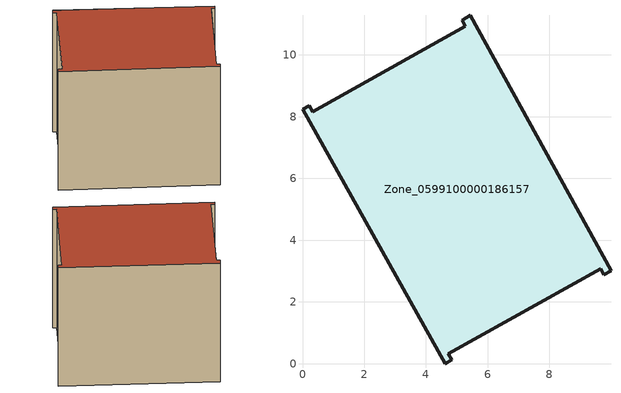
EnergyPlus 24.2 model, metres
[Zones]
Zone_0599100000186157
 floor ground (C_G): 5.28,10.93 5.17,11.13 5.44,11.28 10,3.01 9.77,2.88 9.66,3.08 4.73,0.32 4.84,0.12 4.62,0 0,8.24 0.22,8.36 0.34,8.16 z0
 wall outside (C_F): 4.62,0 4.84,0.12 4.73,0.32 9.66,3.08 9.77,2.88 10,3.01 5.44,11.28 5.17,11.13 5.28,10.93 0.34,8.16 0.22,8.36 0,8.24 4.62,0 z0:8.4
 roof outside (C_R): 0.34,8.16 0.22,8.36 0,8.24 4.62,0 4.84,0.12 4.73,0.32 9.66,3.08 9.77,2.88 10,3.01 5.44,11.28 5.17,11.13 5.28,10.93 z8.4
[BUILDING]
Pand.0599100000186157: North Axis=0; Terrain=City; Loads Convergence Tolerance Value=0.04; Temperature Convergence Tolerance Value=0.4; Solar Distribution=FullExterior; Maximum Number of Warmup Days=25; Minimum Number of Warmup Days=1
[Site:Location]
Rotterdam.The.Hague.AP_ZH_NLD Design_Conditions: Latitude=51.96; Longitude=4.45; Time Zone=1; Elevation=-4.5
[SITE:GROUNDTEMPERATURE:BUILDINGSURFACE]
18, 18, 18, 18, 18, 18, 18, 18, 18, 18, 18, 18
[MATERIAL] Thermal Absorptance=0.9; Solar Absorptance=0.7; Visible Absorptance=0.7
Name | Roughness | Thickness | Conductivity | Density | Specific Heat
G.TI.1965-1974 | MediumSmooth | 0.15 | 0.882353 | 540 | 1210
F.TI.1965-1974 | Rough | 0.3 | 0.697674 | 1920 | 840
R.TI.1965-1974 | MediumRough | 0.2 | 0.232558 | 1500 | 1000
[CONSTRUCTION]
C_G: G.TI.1965-1974
C_F: F.TI.1965-1974
C_R: R.TI.1965-1974
[ZONE]
Zone_0599100000186157: Type=1; Multiplier=1; Ceiling Height=Autocalculate; Volume=Autocalculate; Floor Area=autocalculate; Part of Total Floor Area=Yes
[ZONEINFILTRATION:DESIGNFLOWRATE]
Infil_Zone_0599100000186157: Zone or ZoneList or Space or SpaceList=Zone_0599100000186157; Schedule=AlwaysOn; Design Flow Rate Calculation Method=Flow/Area; Flow Rate per Floor Area=0.003; Constant Term Coefficient=1; Temperature Term Coefficient=0; Velocity Term Coefficient=0; Velocity Squared Term Coefficient=0
[HVACTEMPLATE:ZONE:IDEALLOADSAIRSYSTEM]
Zone_0599100000186157: Maximum Heating Supply Air Temperature=50; Minimum Cooling Supply Air Temperature=13; Maximum Heating Supply Air Humidity Ratio=0.0156; Minimum Cooling Supply Air Humidity Ratio=0.0077; Heating Limit=NoLimit; Cooling Limit=NoLimit; Dehumidification Control Type=ConstantSensibleHeatRatio; Cooling Sensible Heat Ratio=0.7; Dehumidification Setpoint=60; Humidification Control Type=None; Humidification Setpoint=30; Outdoor Air Method=None; Outdoor Air Flow Rate per Person=0.00944; Outdoor Air Flow Rate per Zone Floor Area=0; Outdoor Air Flow Rate per Zone=0; Demand Controlled Ventilation Type=None; Outdoor Air Economizer Type=NoEconomizer; Heat Recovery Type=None; Sensible Heat Recovery Effectiveness=0.7; Latent Heat Recovery Effectiveness=0.65
[ZONECONTROL:THERMOSTAT]
ThermostatControl_Zone_0599100000186157: Zone or ZoneList=Zone_0599100000186157; Control Type Schedule=DualSetpointControlType; Control 1=Thermostat_Zone_0599100000186157; Temperature Difference Between Cutout And Setpoint=0
[THERMOSTATSETPOINT:DUALSETPOINT]
Thermostat_Zone_0599100000186157: Heating Setpoint Temperature Schedule=HeatingSetpoint_Zone_0599100000186157; Cooling Setpoint Temperature Schedule=CoolingSetpoint_Zone_0599100000186157
[SCHEDULE:COMPACT]
HeatingSetpoint_Zone_0599100000186157: Through: 12/31, For: AllDays, Until: 24:00, 21
CoolingSetpoint_Zone_0599100000186157: Through: 12/31, For: AllDays, Until: 24:00, 24
DualSetpointControlType: Through: 12/31, For: AllDays, Until: 24:00, 4
AlwaysOn: Through: 12/31, For: AllDays, Until: 24:00, 1
